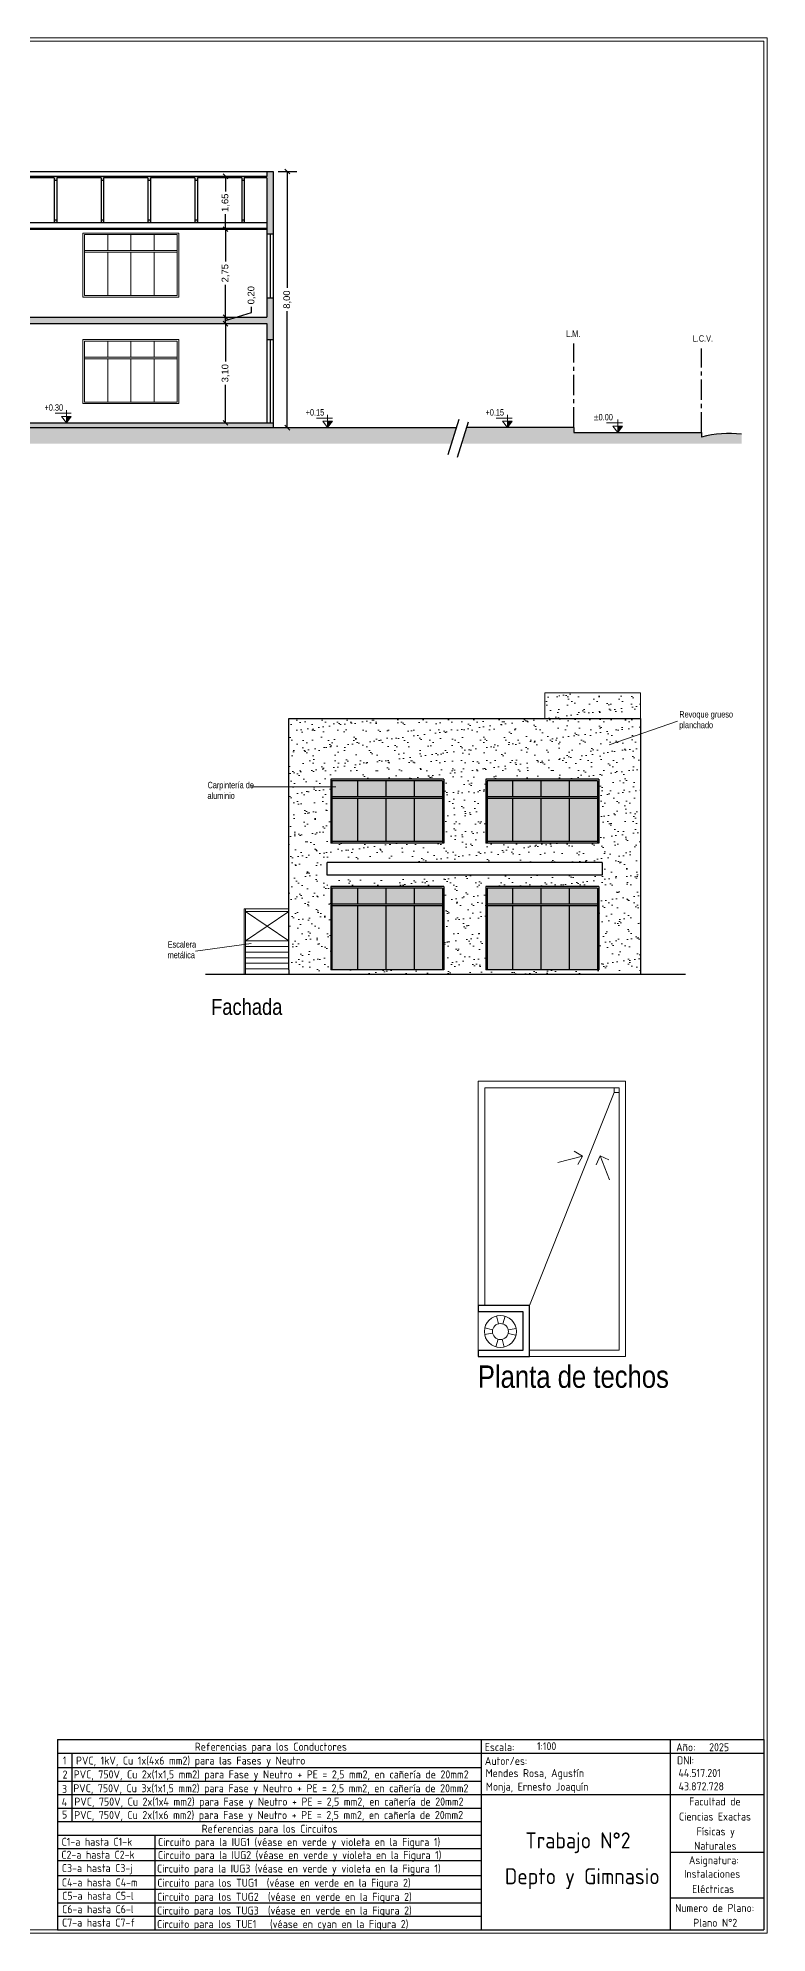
# Model space of a CAD drawing. Header units: millimetres. Extents: x 569 to 671, y 232 to 291.
# Drawn here: x 648.4 to 671.2, y 231.6 to 290.8 of the extents above; entities that cross this region are included whole.
import ezdxf
from ezdxf.enums import TextEntityAlignment as Align

# ---------------------------------------------------------------- set-up
doc = ezdxf.new("R2010")
doc.units = ezdxf.units.MM
doc.linetypes.add('CENTERX2', pattern=[101.6, 63.5, -12.7, 12.7, -12.7])
for name, color, linetype in [('025', 1, 'Continuous'), ('035', 5, 'Continuous'), ('05', 6, 'Continuous'), ('07', 7, 'Continuous'), ('Ejes', 30, 'CENTERX2'), ('Espesor corte', 171, 'Continuous'), ('Muros', 1, 'Continuous'), ('Texto', 241, 'Continuous'), ('Vista', 4, 'Continuous')]:
    doc.layers.add(name, color=color, linetype=linetype)
for name, color, linetype, lineweight in [('Cotas', 9, 'Continuous', 13), ('MARCO', 130, 'Continuous', 15), ('Mobiliario', 84, 'Continuous', 18), ('Piso', 254, 'Continuous', 13), ('Transcr. texto', 200, 'Continuous', 25), ('Transcr. vista', 3, 'Continuous', 13), ('Transcr. vista fina', 111, 'Continuous', 15)]:
    doc.layers.add(name, color=color, linetype=linetype, lineweight=lineweight)
doc.styles.add('CARATULA', font='arial.ttf')
doc.styles.add('Cecilia-3', font='ARIALN.TTF', dxfattribs={"height": 0.04})
doc.styles.add('ISO Proportional', font='isocp.shx')
doc.styles.get("Standard").update_dxf_attribs({"font": 'arial.ttf'})
doc.dimstyles.new('Seba', dxfattribs={"dimscale": 0.3, "dimtxt": 0.7, "dimasz": 0.5, "dimexe": 1, "dimexo": 0.5, "dimgap": 0.3, "dimtad": 0, "dimzin": 1, "dimtxsty": 'CARATULA', "dimblk": 'OBLIQUE', "dimcen": 0.5, "dimclrd": 256, "dimclre": 256, "dimadec": 0, "dimazin": 0, "dimtm": 1e-09, "dimtfac": 1, "dimtmove": 0, "dimatfit": 3, "dimldrblk": 'OBLIQUE', "dimfxl": 1.25, "dimarcsym": 1})
pattern_1 = [(37.5, (22.06977, 26.5384), (-0.01600031, 0.48941324), [0, -0.38608, 0, -0.4318, 0, -0.41275]), (7.5, (22.0698, 26.5384), (0.4495233, 0.7168251), [0, -0.20828, 0, -0.34798, 0, -0.13335]), (327.5, (21.75735, 26.5384), (0.79099237, 0.00143718), [0, -0.127, 0, -0.4572, 0, -0.5969]), (317.5, (21.75735, 26.5384), (0.76355645, 0.2229293), [0, -0.0635, 0, -0.29972, 0, -0.3429])]

# ---------------------------------------------------------------- blocks, each defined once
blk = doc.blocks.new('_Oblique')
at = {"color": 0, "linetype": 'ByBlock', "lineweight": -2}
blk.add_line((-0.5, -0.5), (0.5, 0.5), dxfattribs=at)
blk = doc.blocks.new('*D141')
at = {"layer": 'Cotas', "lineweight": -2, "transparency": 16777216}
for p, q in [((655.906, 286.667), (656.495, 286.667)), ((656.195, 286.667), (656.195, 283.03)), ((656.195, 278.667), (656.195, 282.305)), ((655.906, 278.667), (656.495, 278.667))]:
    blk.add_line(p, q, dxfattribs=at)
at = {"layer": 'Defpoints', "color": 0, "transparency": 16777216}
for p in [(655.756, 286.667), (655.756, 278.667), (656.195, 278.667)]:
    blk.add_point(p, dxfattribs=at)
at = {"layer": 'Cotas', "lineweight": -2, "transparency": 16777216, "xscale": 0.15, "yscale": 0.15, "zscale": 0.15}
for p, rotation in [((656.195, 286.667), 90), ((656.195, 278.667), 270)]:
    blk.add_blockref('_Oblique', p, dxfattribs=dict(at, rotation=rotation))
at = {"layer": 'Cotas', "color": 0, "transparency": 16777216, "insert": (656.195, 282.667), "char_height": 0.21, "attachment_point": 5, "rotation": 90, "style": 'CARATULA'}
blk.add_mtext('8,00', dxfattribs=at)
blk = doc.blocks.new('*D142')
at = {"layer": 'Cotas', "lineweight": -2, "transparency": 16777216}
for p, q in [((654.266, 281.917), (654.266, 280.73)), ((654.416, 281.917), (654.566, 281.917)), ((654.266, 278.817), (654.266, 280.005)), ((654.416, 278.817), (654.566, 278.817))]:
    blk.add_line(p, q, dxfattribs=at)
at = {"layer": 'Defpoints', "color": 0, "transparency": 16777216}
for p in [(654.266, 281.917), (654.266, 281.917), (654.266, 278.817)]:
    blk.add_point(p, dxfattribs=at)
at = {"layer": 'Cotas', "lineweight": -2, "transparency": 16777216, "xscale": 0.15, "yscale": 0.15, "zscale": 0.15}
for p, rotation in [((654.266, 281.917), 90), ((654.266, 278.817), 270)]:
    blk.add_blockref('_Oblique', p, dxfattribs=dict(at, rotation=rotation))
at = {"layer": 'Cotas', "color": 0, "transparency": 16777216, "insert": (654.266, 280.367), "char_height": 0.21, "attachment_point": 5, "rotation": 90, "style": 'CARATULA'}
blk.add_mtext('3,10', dxfattribs=at)
blk = doc.blocks.new('*D143')
at = {"layer": 'Cotas', "lineweight": -2, "transparency": 16777216}
for p, q in [((655.08, 282.261), (655.08, 282.441)), ((654.266, 282.017), (655.08, 282.261)), ((654.266, 281.917), (654.266, 282.117)), ((654.416, 282.117), (654.566, 282.117)), ((654.416, 281.917), (654.566, 281.917))]:
    blk.add_line(p, q, dxfattribs=at)
at = {"layer": 'Defpoints', "color": 0, "transparency": 16777216}
for p in [(654.266, 282.117), (654.266, 282.117), (654.266, 281.917)]:
    blk.add_point(p, dxfattribs=at)
at = {"layer": 'Cotas', "lineweight": -2, "transparency": 16777216, "xscale": 0.15, "yscale": 0.15, "zscale": 0.15}
for p, rotation in [((654.266, 282.117), 90), ((654.266, 281.917), 270)]:
    blk.add_blockref('_Oblique', p, dxfattribs=dict(at, rotation=rotation))
at = {"layer": 'Cotas', "color": 0, "transparency": 16777216, "insert": (655.08, 282.804), "char_height": 0.21, "attachment_point": 5, "rotation": 90, "style": 'CARATULA'}
blk.add_mtext('0,20', dxfattribs=at)
blk = doc.blocks.new('*D144')
at = {"layer": 'Cotas', "lineweight": -2, "transparency": 16777216}
for p, q in [((654.266, 284.867), (654.266, 283.858)), ((654.416, 284.867), (654.566, 284.867)), ((654.266, 282.117), (654.266, 283.127)), ((654.416, 282.117), (654.566, 282.117))]:
    blk.add_line(p, q, dxfattribs=at)
at = {"layer": 'Defpoints', "color": 0, "transparency": 16777216}
for p in [(654.266, 284.867), (654.266, 284.867), (654.266, 282.117)]:
    blk.add_point(p, dxfattribs=at)
at = {"layer": 'Cotas', "lineweight": -2, "transparency": 16777216, "xscale": 0.15, "yscale": 0.15, "zscale": 0.15}
for p, rotation in [((654.266, 284.867), 90), ((654.266, 282.117), 270)]:
    blk.add_blockref('_Oblique', p, dxfattribs=dict(at, rotation=rotation))
at = {"layer": 'Cotas', "color": 0, "transparency": 16777216, "insert": (654.266, 283.492), "char_height": 0.21, "attachment_point": 5, "rotation": 90, "style": 'CARATULA'}
blk.add_mtext('2,75', dxfattribs=at)
blk = doc.blocks.new('*D145')
at = {"layer": 'Cotas', "lineweight": -2, "transparency": 16777216}
for p, q in [((654.266, 286.517), (654.266, 286.046)), ((654.416, 286.517), (654.566, 286.517)), ((654.266, 284.867), (654.266, 285.339)), ((654.416, 284.867), (654.566, 284.867))]:
    blk.add_line(p, q, dxfattribs=at)
at = {"layer": 'Defpoints', "color": 0, "transparency": 16777216}
for p in [(654.266, 286.517), (654.266, 286.517), (654.266, 284.867)]:
    blk.add_point(p, dxfattribs=at)
at = {"layer": 'Cotas', "lineweight": -2, "transparency": 16777216, "xscale": 0.15, "yscale": 0.15, "zscale": 0.15}
for p, rotation in [((654.266, 286.517), 90), ((654.266, 284.867), 270)]:
    blk.add_blockref('_Oblique', p, dxfattribs=dict(at, rotation=rotation))
at = {"layer": 'Cotas', "color": 0, "transparency": 16777216, "insert": (654.266, 285.692), "char_height": 0.21, "attachment_point": 5, "rotation": 90, "style": 'CARATULA'}
blk.add_mtext('1,65', dxfattribs=at)
blk = doc.blocks.new('DIN_tblock_a2')
at = {"layer": '035'}
for p, q in [((-221.56, 55.25), (-0.66, 55.25)), ((-221.56, 50.73), (-89.06, 50.73)), ((-221.61, 46.43), (-89.1, 46.43)), ((-221.56, 42.25), (-89.06, 42.25)), ((-221.61, 38.06), (-89.1, 38.06)), ((-221.61, 29.62), (-89.1, 29.62)), ((-221.56, 33.88), (-89.06, 33.88)), ((-221.56, 25.44), (-89.06, 25.44)), ((-30.02, 24.29), (-0.71, 24.29)), ((-221.56, 21.7), (-89.08, 21.7)), ((-221.56, 12.75), (-89.06, 12.75)), ((-221.54, 17), (-89.06, 17)), ((-221.56, 8.5), (-89.08, 8.5)), ((-29.85, 10), (-0.57, 10)), ((-221.56, 4.25), (-89.06, 4.25))]:
    blk.add_line(p, q, dxfattribs=at)
at = {"layer": '07'}
for p, q in [((-221.56, 59.5), (-221.56, 0)), ((-221.56, 59.5), (-0.66, 59.5)), ((-89.06, 59.5), (-89.06, -0.1)), ((-29.95, 59.5), (-29.95, -0.01)), ((-0.66, 59.5), (-0.66, 0)), ((-216.98, 55.25), (-216.98, 33.87)), ((-89.06, 42.25), (-0.66, 42.25)), ((-191.13, 29.58), (-191.13, 0)), ((-221.56, 0), (-0.66, 0))]:
    blk.add_line(p, q, dxfattribs=at)
at = {"layer": '025', "style": 'ISO Proportional'}
for s, p in [('1', (-219.85, 51.67)), ('PVC, 1kV, Cu 1x(4x6 mm2) para las Fases y Neutro', (-215.71, 51.64)), ('Referencias para los Conductores', (-178.6, 55.98)), ('Autor/es:', (-87.9, 51.54)), ('Escala:', (-87.93, 55.86)), ('Año:   2025', (-28.07, 55.82)), ('DNI:', (-27.83, 51.72)), ('2', (-219.92, 47.29)), ('PVC, 750V, Cu 2x(1x1,5 mm2) para Fase y Neutro + PE = 2,5 mm2, en cañería de 20mm2', (-216.43, 47.33)), ('3', (-220.11, 42.77)), ('PVC, 750V, Cu 3x(1x1,5 mm2) para Fase y Neutro + PE = 2,5 mm2, en cañería de 20mm2', (-216.57, 43)), ('PVC, 750V, Cu 2x(1x4 mm2) para Fase y Neutro + PE = 2,5 mm2, en cañería de 20mm2', (-216.23, 38.82)), ('4', (-220.22, 38.67)), ('5', (-220.1, 34.78)), ('PVC, 750V, Cu 2x(1x6 mm2) para Fase y Neutro + PE = 2,5 mm2, en cañería de 20mm2', (-216.28, 34.64)), ('Ciencias Exactas', (-27.21, 34.15)), ('Facultad de', (-24.04, 38.87)), ('Referencias para los Circuitos', (-176.43, 30.35)), ('Físicas y', (-21.7, 29.52)), ('C2-a hasta C2-k', (-220.3, 22.22)), ('C1-a hasta C1-k', (-220.22, 26.27)), ('Circuito para la IUG2 (véase en verde y violeta en la Figura 1)', (-190.11, 22.12)), ('Circuito para la IUG1 (véase en verde y violeta en la Figura 1)', (-190.08, 26.2)), ('Naturales', (-22.48, 25.03)), ('C3-a hasta C3-j', (-220.14, 18.07)), ('Circuito para la IUG3 (véase en verde y violeta en la Figura 1)', (-190.4, 17.91)), ('Instalaciones', (-25.6, 16.27)), ('Asignatura:', (-24.1, 20.53)), ('C4-a hasta C4-m', (-220.14, 13.58)), ('C5-a hasta C5-l', (-220.05, 9.4)), ('Circuito para los TUG2  (véase en verde en la Figura 2)', (-190.35, 9.08)), ('Circuito para los TUG1  (véase en verde en la Figura 2)', (-190.29, 13.47)), ('Eléctricas', (-23.08, 11.51)), ('C6-a hasta C6-l', (-220.07, 5.22)), ('Circuito para los TUG3  (véase en verde en la Figura 2)', (-190.4, 4.8)), ('Numero de Plano:', (-28.42, 5.61)), ('C7-a hasta C7-f', (-220.09, 1.04)), ('Circuito para los TUE1   (véase en cyan en la Figura 2)', (-190.4, 0.57)), ('Plano N°2', (-22.74, 0.98))]:
    blk.add_text(s, height=2.5, dxfattribs=at).set_placement(p)
at = {"layer": '05', "style": 'ISO Proportional'}
blk.add_attdef('NUMERODELTP', text='', height=5, dxfattribs=at).set_placement((-59.48, 33.92), align=Align.MIDDLE)
at = {"layer": '05', "lineweight": 30, "flags": 104}
blk.add_attdef('NOMBREDELTP', text='', height=5, dxfattribs=at).set_placement((-60.23, 27.03), align=Align.TOP_CENTER)
at = {"layer": '05', "style": 'ISO Proportional', "flags": 1}
blk.add_attdef('NOMBREDELTP2', text='', height=5, dxfattribs=at).set_placement((-59.48, 15.55), align=Align.MIDDLE)

msp = doc.modelspace()

# ---------------------------------------------------------------- hatches: boundary and pattern name
at = {"layer": 'Cotas'}
for points in [[(649.441, 279.017), (649.291, 279.017), (649.291, 278.817)], [(657.606, 278.867), (657.456, 278.867), (657.456, 278.667)], [(663.228, 278.867), (663.078, 278.867), (663.078, 278.667)], [(666.676, 278.717), (666.526, 278.717), (666.526, 278.517)]]:
    msp.add_hatch(color=256, dxfattribs=at).paths.add_polyline_path(points)
at = {"layer": 'Mobiliario'}
h = msp.add_hatch(dxfattribs=at)
h.set_pattern_fill('AR-SAND,_O', color=256, scale=0.01)
h.set_pattern_definition(pattern_1)
h.paths.add_polyline_path([(657.552, 265.685), (657.552, 267.444), (656.243, 267.444), (656.243, 261.735), (656.243, 261.585), (667.243, 261.585), (667.243, 261.735), (667.243, 269.585), (656.243, 269.585), (656.243, 267.444), (657.552, 267.444), (657.552, 267.685), (661.088, 267.685), (661.088, 265.685)])
h.paths.add_polyline_path([(666.041, 265.085), (666.041, 264.685), (657.441, 264.685), (657.441, 265.085)], flags=16)
h.paths.add_polyline_path([(661.088, 264.335), (661.088, 261.735), (657.552, 261.735), (657.552, 264.335)], flags=16)
h.paths.add_polyline_path([(661.048, 264.285), (661.048, 263.735), (657.592, 263.735), (657.592, 264.285)], flags=0)
h.paths.add_polyline_path([(662.399, 265.685), (662.399, 267.685), (665.935, 267.685), (665.935, 265.685)], flags=16)
h.paths.add_polyline_path([(662.439, 267.635), (665.895, 267.635), (665.895, 265.735), (662.439, 265.735)], flags=0)
h.paths.add_polyline_path([(662.399, 264.335), (665.935, 264.335), (665.935, 261.735), (662.399, 261.735)], flags=16)
h.paths.add_polyline_path([(662.439, 264.285), (665.895, 264.285), (665.895, 263.735), (662.439, 263.735)], flags=0)
at = {"layer": 'Muros'}
h = msp.add_hatch(color=256, dxfattribs=at)
h.dxf.hatch_style = 1
h.paths.add_polyline_path([(635.924, 284.817), (633.124, 284.817), (633.124, 287.467), (632.924, 287.467), (632.924, 286.117), (630.324, 286.117), (630.324, 287.467), (630.124, 287.467), (630.124, 278.667), (655.756, 278.667), (655.756, 278.817), (636.124, 278.817), (636.124, 281.917), (655.556, 281.917), (655.556, 281.417), (655.756, 281.417), (655.756, 282.717), (655.556, 282.717), (655.556, 282.117), (636.124, 282.117), (636.124, 286.667), (635.924, 286.667), (635.924, 282.117), (633.124, 282.117), (633.124, 284.617), (635.924, 284.617)])
h.paths.add_polyline_path([(632.924, 284.817), (630.324, 284.817), (630.324, 285.967), (632.924, 285.967)], flags=16)
h.paths.add_polyline_path([(632.924, 284.617), (632.924, 282.117), (630.324, 282.117), (630.324, 284.617)], flags=16)
h.paths.add_polyline_path([(633.124, 281.917), (634.724, 281.917), (634.724, 278.817), (633.124, 278.817)], flags=16)
h.paths.add_polyline_path([(632.924, 281.817), (632.924, 278.817), (630.324, 278.817), (630.324, 281.817)], flags=16)
h.paths.add_polyline_path([(634.924, 281.917), (635.924, 281.917), (635.924, 278.817), (634.924, 278.817)], flags=16)
h.paths.add_polyline_path([(655.756, 286.667), (655.556, 286.667), (655.556, 286.517), (636.124, 286.517), (636.124, 286.467), (637.509, 286.467), (637.509, 286.387), (637.589, 286.387), (637.589, 286.467), (638.934, 286.467), (638.934, 286.387), (639.014, 286.387), (639.014, 286.467), (640.359, 286.467), (640.359, 286.387), (640.439, 286.387), (640.439, 286.467), (641.784, 286.467), (641.784, 286.387), (641.864, 286.387), (641.864, 286.467), (643.209, 286.467), (643.209, 286.387), (643.289, 286.387), (643.289, 286.467), (644.634, 286.467), (644.634, 286.387), (644.714, 286.387), (644.714, 286.467), (646.059, 286.467), (646.059, 286.387), (646.139, 286.387), (646.139, 286.467), (647.444, 286.467), (647.444, 286.387), (647.524, 286.387), (647.524, 286.467), (648.909, 286.467), (648.909, 286.387), (648.989, 286.387), (648.989, 286.467), (650.374, 286.467), (650.374, 286.387), (650.454, 286.387), (650.454, 286.467), (651.839, 286.467), (651.839, 286.387), (651.919, 286.387), (651.919, 286.467), (653.304, 286.467), (653.304, 286.387), (653.384, 286.387), (653.384, 286.467), (654.769, 286.467), (654.769, 286.387), (654.849, 286.387), (654.849, 286.467), (655.556, 286.467), (655.556, 284.717), (655.756, 284.717)], flags=17)
h = msp.add_hatch(color=256, dxfattribs=at)
h.paths.add_polyline_path([(637.589, 285.147), (637.509, 285.147), (637.509, 285.067), (637.589, 285.067)])
h.paths.add_polyline_path([(639.014, 285.147), (638.934, 285.147), (638.934, 285.067), (639.014, 285.067)])
h.paths.add_polyline_path([(640.439, 285.147), (640.359, 285.147), (640.359, 285.067), (640.439, 285.067)])
h.paths.add_polyline_path([(641.864, 285.147), (641.784, 285.147), (641.784, 285.067), (641.864, 285.067)])
h.paths.add_polyline_path([(643.289, 285.147), (643.209, 285.147), (643.209, 285.067), (643.289, 285.067)])
h.paths.add_polyline_path([(644.714, 285.147), (644.634, 285.147), (644.634, 285.067), (644.714, 285.067)])
h.paths.add_polyline_path([(646.139, 285.147), (646.059, 285.147), (646.059, 285.067), (646.139, 285.067)])
h.paths.add_polyline_path([(647.524, 285.147), (647.444, 285.147), (647.444, 285.067), (647.524, 285.067)])
h.paths.add_polyline_path([(648.989, 285.147), (648.909, 285.147), (648.909, 285.067), (648.989, 285.067)])
h = msp.add_hatch(color=256, dxfattribs=at)
h.paths.add_polyline_path([(650.454, 285.147), (650.374, 285.147), (650.374, 285.067), (650.454, 285.067)])
h.paths.add_polyline_path([(651.919, 285.147), (651.839, 285.147), (651.839, 285.067), (651.919, 285.067)])
h.paths.add_polyline_path([(653.384, 285.147), (653.304, 285.147), (653.304, 285.067), (653.384, 285.067)])
h.paths.add_polyline_path([(654.849, 285.147), (654.769, 285.147), (654.769, 285.067), (654.849, 285.067)])
at = {"layer": 'Piso'}
h = msp.add_hatch(dxfattribs=at)
h.set_pattern_fill('EARTH,_O', color=256, scale=0.1, angle=45)
h.set_pattern_definition([(45, (-0.27517, -1.8017), (6e-17, 0.8980256), [0.635, -0.635]), (45, (-0.44355, -1.63335), (6e-17, 0.8980256), [0.635, -0.635]), (45, (-0.6119, -1.46497), (6e-17, 0.8980256), [0.635, -0.635]), (135, (-0.6119, -1.3527), (-0.8980256, 6e-17), [0.635, -0.635]), (135, (-0.44355, -1.18433), (-0.8980256, 6e-17), [0.635, -0.635]), (135, (-0.27517, -1.01595), (-0.8980256, 6e-17), [0.635, -0.635])])
h.paths.add_polyline_path([(669.149, 278.517), (665.149, 278.517), (665.149, 278.667), (661.794, 278.667), (661.64, 278.167), (670.399, 278.167), (670.399, 278.459, 0.10072), (669.149, 278.367)])
h.paths.add_polyline_path([(661.48, 278.667), (625.145, 278.667), (625.145, 278.167), (661.326, 278.167)])
h = msp.add_hatch(dxfattribs=at)
h.set_pattern_fill('AR-SAND,_O', color=256, scale=0.01)
h.set_pattern_definition(pattern_1)
h.paths.add_polyline_path([(667.243, 269.585), (667.243, 270.385), (664.243, 270.385), (664.243, 269.585)])
h = msp.add_hatch(color=256, dxfattribs=at)
h.dxf.hatch_style = 1
h.set_gradient(color1=(255, 63, 0), color2=(255, 117, 71), one_color=1, tint=0.64)
h.paths.add_polyline_path([(658.389, 267.635), (657.592, 267.635), (657.592, 267.135), (658.389, 267.135)])
h.paths.add_polyline_path([(659.273, 267.635), (658.389, 267.635), (658.389, 267.135), (659.273, 267.135)])
h.paths.add_polyline_path([(660.157, 267.635), (659.273, 267.635), (659.273, 267.135), (660.157, 267.135)])
h.paths.add_polyline_path([(661.048, 267.635), (660.157, 267.635), (660.157, 267.135), (661.048, 267.135)])
h.paths.add_polyline_path([(661.048, 267.085), (660.157, 267.085), (660.157, 265.735), (661.048, 265.735)])
h.paths.add_polyline_path([(660.157, 267.085), (659.273, 267.085), (659.273, 265.735), (660.157, 265.735)])
h.paths.add_polyline_path([(659.273, 267.085), (658.389, 267.085), (658.389, 265.735), (659.273, 265.735)])
h.paths.add_polyline_path([(658.389, 267.085), (657.592, 267.085), (657.592, 265.735), (658.389, 265.735)])
h = msp.add_hatch(color=256, dxfattribs=at)
h.dxf.hatch_style = 1
h.set_gradient(color1=(255, 63, 0), color2=(255, 117, 71), one_color=1, tint=0.64)
h.paths.add_polyline_path([(663.236, 267.635), (662.439, 267.635), (662.439, 267.135), (663.236, 267.135)])
h.paths.add_polyline_path([(664.12, 267.635), (663.236, 267.635), (663.236, 267.135), (664.12, 267.135)])
h.paths.add_polyline_path([(665.004, 267.635), (664.12, 267.635), (664.12, 267.135), (665.004, 267.135)])
h.paths.add_polyline_path([(665.895, 267.635), (665.004, 267.635), (665.004, 267.135), (665.895, 267.135)])
h.paths.add_polyline_path([(665.895, 267.085), (665.004, 267.085), (665.004, 265.735), (665.895, 265.735)])
h.paths.add_polyline_path([(665.004, 267.085), (664.12, 267.085), (664.12, 265.735), (665.004, 265.735)])
h.paths.add_polyline_path([(664.12, 267.085), (663.236, 267.085), (663.236, 265.735), (664.12, 265.735)])
h.paths.add_polyline_path([(663.236, 267.085), (662.439, 267.085), (662.439, 265.735), (663.236, 265.735)])
h = msp.add_hatch(color=256, dxfattribs=at)
h.dxf.hatch_style = 1
h.set_gradient(color1=(255, 63, 0), color2=(255, 117, 71), one_color=1, tint=0.64)
h.paths.add_polyline_path([(658.389, 264.285), (657.592, 264.285), (657.592, 263.785), (658.389, 263.785)])
h.paths.add_polyline_path([(659.273, 264.285), (658.389, 264.285), (658.389, 263.785), (659.273, 263.785)])
h.paths.add_polyline_path([(660.157, 264.285), (659.273, 264.285), (659.273, 263.785), (660.157, 263.785)])
h.paths.add_polyline_path([(661.048, 264.285), (660.157, 264.285), (660.157, 263.785), (661.048, 263.785)])
h.paths.add_polyline_path([(661.048, 263.735), (660.157, 263.735), (660.157, 261.735), (661.048, 261.735)])
h.paths.add_polyline_path([(660.157, 263.735), (659.273, 263.735), (659.273, 261.735), (660.157, 261.735)])
h.paths.add_polyline_path([(659.273, 263.735), (658.389, 263.735), (658.389, 261.735), (659.273, 261.735)])
h.paths.add_polyline_path([(658.389, 263.735), (657.592, 263.735), (657.592, 261.735), (658.389, 261.735)])
h = msp.add_hatch(color=256, dxfattribs=at)
h.dxf.hatch_style = 1
h.set_gradient(color1=(255, 63, 0), color2=(255, 117, 71), one_color=1, tint=0.64)
h.paths.add_polyline_path([(663.236, 264.285), (662.439, 264.285), (662.439, 263.785), (663.236, 263.785)])
h.paths.add_polyline_path([(664.12, 264.285), (663.236, 264.285), (663.236, 263.785), (664.12, 263.785)])
h.paths.add_polyline_path([(665.004, 264.285), (664.12, 264.285), (664.12, 263.785), (665.004, 263.785)])
h.paths.add_polyline_path([(665.895, 264.285), (665.004, 264.285), (665.004, 263.785), (665.895, 263.785)])
h.paths.add_polyline_path([(665.895, 263.735), (665.004, 263.735), (665.004, 261.735), (665.895, 261.735)])
h.paths.add_polyline_path([(665.004, 263.735), (664.12, 263.735), (664.12, 261.735), (665.004, 261.735)])
h.paths.add_polyline_path([(664.12, 263.735), (663.236, 263.735), (663.236, 261.735), (664.12, 261.735)])
h.paths.add_polyline_path([(663.236, 263.735), (662.439, 263.735), (662.439, 261.735), (663.236, 261.735)])
at = {"layer": 'Texto'}
msp.add_hatch(color=256, dxfattribs=at).paths.add_polyline_path([(655.556, 284.897), (636.124, 284.897), (636.124, 284.867), (655.556, 284.867)])

# ---------------------------------------------------------------- linework, layer by layer
at = {"layer": 'Cotas'}
for p, q in [((648.941, 279.117), (649.441, 279.117)), ((649.291, 278.817), (649.141, 279.017)), ((649.141, 279.017), (649.441, 279.017)), ((649.291, 279.217), (649.291, 278.817)), ((649.291, 278.817), (649.441, 279.017)), ((657.106, 278.967), (657.606, 278.967)), ((657.456, 278.667), (657.306, 278.867)), ((657.306, 278.867), (657.606, 278.867)), ((657.456, 279.067), (657.456, 278.667)), ((657.456, 278.667), (657.606, 278.867)), ((662.728, 278.967), (663.228, 278.967)), ((663.078, 278.667), (662.928, 278.867)), ((662.928, 278.867), (663.228, 278.867)), ((663.078, 279.067), (663.078, 278.667)), ((663.078, 278.667), (663.228, 278.867)), ((666.526, 278.917), (666.526, 278.517)), ((666.176, 278.817), (666.676, 278.817)), ((666.526, 278.517), (666.376, 278.717)), ((666.376, 278.717), (666.676, 278.717)), ((666.526, 278.517), (666.676, 278.717))]:
    msp.add_line(p, q, dxfattribs=at)
at = {"layer": 'Ejes', "ltscale": 0.01}
for p, q in [((665.149, 278.667), (665.149, 281.292)), ((665.149, 278.667), (665.149, 281.292)), ((669.149, 278.517), (669.149, 281.142))]:
    msp.add_line(p, q, dxfattribs=at)
at = {"layer": 'Espesor corte'}
for p, q in [((625.145, 278.667), (661.48, 278.667)), ((665.149, 278.667), (661.794, 278.667)), ((665.149, 278.667), (665.149, 278.517)), ((665.149, 278.517), (669.149, 278.517)), ((669.149, 278.517), (669.149, 278.367))]:
    msp.add_line(p, q, dxfattribs=at)
msp.add_arc((670, 275.34), 3.145, 82.70553, 105.71117, dxfattribs=at)
at = {"layer": 'MARCO', "linetype": 'Continuous'}
msp.add_line((671.097, 255.242), (671.097, 232.042), dxfattribs=at)
at = {"layer": 'MARCO'}
msp.add_lwpolyline([(569.247, 231.642), (671.197, 231.642), (671.197, 290.842), (569.247, 290.842)], dxfattribs=at)
msp.add_lwpolyline([(569.347, 231.742), (671.097, 231.742), (671.097, 290.742), (569.347, 290.742)], close=True, dxfattribs=at)
at = {"layer": 'Mobiliario'}
for p, q in [((649.807, 284.747), (652.807, 284.747)), ((649.857, 284.197), (652.757, 284.197)), ((650.582, 284.697), (650.582, 284.197)), ((651.307, 284.197), (651.307, 284.697)), ((652.032, 284.697), (652.032, 284.197)), ((649.857, 284.147), (652.757, 284.147)), ((650.582, 284.147), (650.582, 282.797)), ((651.307, 282.797), (651.307, 284.147)), ((652.032, 284.147), (652.032, 282.797)), ((649.807, 281.417), (652.807, 281.417)), ((650.582, 281.367), (650.582, 280.867)), ((651.307, 280.867), (651.307, 281.367)), ((652.032, 281.367), (652.032, 280.867)), ((649.857, 280.867), (652.757, 280.867)), ((649.857, 280.817), (652.757, 280.817)), ((650.582, 280.817), (650.582, 279.467)), ((651.307, 279.467), (651.307, 280.817)), ((652.032, 280.817), (652.032, 279.467)), ((654.893, 263.635), (654.843, 263.635)), ((654.843, 263.635), (654.843, 261.585)), ((654.893, 263.635), (654.893, 261.585)), ((656.243, 262.635), (654.893, 262.635)), ((656.243, 262.46), (654.893, 262.46)), ((656.243, 262.285), (654.893, 262.285)), ((656.243, 262.11), (654.893, 262.11)), ((656.243, 261.935), (654.893, 261.935)), ((656.243, 261.76), (654.893, 261.76))]:
    msp.add_line(p, q, dxfattribs=at)
for points in [[(649.807, 284.747), (649.807, 282.747), (652.807, 282.747), (652.807, 284.747)], [(649.807, 281.417), (649.807, 279.417), (652.807, 279.417), (652.807, 281.417)]]:
    msp.add_lwpolyline(points, dxfattribs=at)
for points in [[(649.857, 282.797), (652.757, 282.797), (652.757, 284.697), (649.857, 284.697)], [(649.857, 279.467), (652.757, 279.467), (652.757, 281.367), (649.857, 281.367)]]:
    msp.add_lwpolyline(points, close=True, dxfattribs=at)
at = {"layer": 'Muros'}
for p, q in [((655.556, 286.667), (655.556, 286.517)), ((655.556, 286.667), (655.756, 286.667)), ((655.756, 286.667), (655.756, 284.717)), ((655.556, 286.517), (636.124, 286.517)), ((648.909, 286.467), (647.524, 286.467)), ((648.909, 286.467), (648.909, 286.387)), ((648.989, 286.387), (648.909, 286.387)), ((650.374, 286.467), (648.989, 286.467)), ((648.989, 286.467), (648.989, 286.387)), ((650.374, 286.467), (650.374, 286.387)), ((650.454, 286.387), (650.374, 286.387)), ((650.454, 286.467), (650.454, 286.387)), ((651.839, 286.467), (650.454, 286.467)), ((651.839, 286.467), (651.839, 286.387)), ((651.919, 286.387), (651.839, 286.387)), ((651.919, 286.467), (651.919, 286.387)), ((653.304, 286.467), (651.919, 286.467)), ((653.304, 286.467), (653.304, 286.387)), ((653.384, 286.387), (653.304, 286.387)), ((653.384, 286.467), (653.384, 286.387)), ((654.769, 286.467), (653.384, 286.467)), ((654.769, 286.467), (654.769, 286.387)), ((654.849, 286.387), (654.769, 286.387)), ((654.849, 286.467), (654.849, 286.387)), ((655.556, 286.467), (654.849, 286.467)), ((655.556, 286.467), (655.556, 284.717)), ((655.556, 285.067), (636.124, 285.067)), ((648.989, 285.147), (648.909, 285.147)), ((648.909, 285.147), (648.909, 285.067)), ((648.989, 285.147), (648.989, 285.067)), ((650.454, 285.147), (650.374, 285.147)), ((650.374, 285.147), (650.374, 285.067)), ((650.454, 285.147), (650.454, 285.067)), ((651.919, 285.147), (651.839, 285.147)), ((651.839, 285.147), (651.839, 285.067)), ((651.919, 285.147), (651.919, 285.067)), ((653.384, 285.147), (653.304, 285.147)), ((653.304, 285.147), (653.304, 285.067)), ((653.384, 285.147), (653.384, 285.067)), ((654.849, 285.147), (654.769, 285.147)), ((654.769, 285.147), (654.769, 285.067)), ((654.849, 285.147), (654.849, 285.067)), ((655.556, 284.717), (655.756, 284.717)), ((655.556, 282.717), (655.556, 282.117)), ((655.556, 282.717), (655.756, 282.717)), ((655.756, 282.717), (655.756, 281.417)), ((636.124, 282.117), (655.556, 282.117)), ((636.124, 281.917), (655.556, 281.917)), ((655.556, 281.917), (655.556, 281.417)), ((655.556, 281.417), (655.756, 281.417)), ((661.559, 278.923), (661.219, 277.822)), ((661.846, 278.834), (661.506, 277.734)), ((636.124, 278.817), (655.756, 278.817)), ((655.756, 278.817), (655.756, 278.667)), ((666.041, 265.085), (657.441, 265.085)), ((666.041, 264.685), (657.441, 264.685)), ((668.641, 261.585), (653.641, 261.585))]:
    msp.add_line(p, q, dxfattribs=at)
for points in [[(657.441, 264.685), (657.441, 265.085)], [(666.041, 265.085), (666.041, 264.685)]]:
    msp.add_lwpolyline(points, dxfattribs=at)
at = {"layer": 'Piso'}
for p, q in [((664.243, 269.585), (664.243, 270.385)), ((667.243, 270.385), (664.243, 270.385)), ((667.243, 269.585), (667.243, 270.385)), ((668.396, 269.496), (666.256, 268.757)), ((655.08, 267.444), (657.716, 267.444)), ((656.243, 263.635), (654.893, 263.635)), ((656.243, 263.555), (654.893, 263.555)), ((654.893, 263.555), (656.243, 262.635)), ((656.243, 263.555), (654.893, 262.635)), ((653.323, 262.31), (655.07, 262.558))]:
    msp.add_line(p, q, dxfattribs=at)
at = {"layer": 'Texto'}
for p, q in [((636.124, 284.897), (655.556, 284.897)), ((636.124, 284.867), (655.556, 284.867)), ((655.556, 284.717), (655.556, 282.717)), ((655.656, 284.717), (655.656, 282.717)), ((655.556, 281.417), (655.556, 278.817)), ((655.656, 281.417), (655.656, 278.817)), ((656.243, 269.585), (667.243, 269.585)), ((656.243, 261.735), (656.243, 269.585)), ((667.243, 269.585), (667.243, 261.735)), ((656.243, 261.735), (656.243, 261.585))]:
    msp.add_line(p, q, dxfattribs=at)
at = {"layer": 'Transcr. texto'}
for points in [[(662.168, 249.849), (662.168, 249.649), (663.768, 249.649), (663.768, 251.249), (662.168, 251.249), (662.168, 251.049)], [(662.168, 249.849), (663.568, 249.849), (663.568, 251.049), (662.168, 251.049)]]:
    msp.add_lwpolyline(points, dxfattribs=at)
at = {"layer": 'Transcr. vista'}
msp.add_line((662.168, 251.049), (662.168, 249.849), dxfattribs=at)
for points in [[(663.768, 249.649), (666.768, 249.649), (666.768, 258.249), (662.168, 258.249), (662.168, 251.249)], [(663.768, 249.849), (666.568, 249.849), (666.568, 258.049), (662.368, 258.049), (662.368, 251.249)]]:
    msp.add_lwpolyline(points, dxfattribs=at)
for radius in [0.5, 0.25]:
    msp.add_circle((662.857, 250.433), radius, dxfattribs=at)
at = {"layer": 'Transcr. vista fina'}
for p, q in [((663.768, 251.249), (666.418, 257.899)), ((664.652, 255.71), (665.426, 255.913)), ((665.426, 255.913), (665.167, 256.064)), ((665.426, 255.913), (665.274, 255.654)), ((665.977, 255.917), (665.856, 255.642)), ((666.269, 255.172), (665.977, 255.917)), ((665.977, 255.917), (666.251, 255.797)), ((662.37, 250.548), (662.613, 250.49)), ((662.799, 250.676), (662.741, 250.919)), ((662.93, 250.672), (663.002, 250.911)), ((663.102, 250.481), (663.347, 250.529)), ((662.366, 250.336), (662.611, 250.385)), ((662.711, 249.955), (662.784, 250.194)), ((662.973, 249.947), (662.915, 250.19)), ((663.1, 250.375), (663.343, 250.318))]:
    msp.add_line(p, q, dxfattribs=at)
msp.add_lwpolyline([(666.418, 257.899), (666.568, 257.899), (666.568, 258.049), (666.418, 258.049)], close=True, dxfattribs=at)
at = {"layer": 'Vista'}
for p, q in [((636.124, 286.667), (655.556, 286.667)), ((648.909, 286.387), (648.909, 285.147)), ((648.989, 286.387), (648.989, 285.147)), ((650.374, 286.387), (650.374, 285.147)), ((650.454, 286.387), (650.454, 285.147)), ((651.839, 286.387), (651.839, 285.147)), ((651.919, 286.387), (651.919, 285.147)), ((653.304, 286.387), (653.304, 285.147)), ((653.384, 286.387), (653.384, 285.147)), ((654.769, 286.387), (654.769, 285.147)), ((654.849, 286.387), (654.849, 285.147)), ((655.756, 284.717), (655.756, 282.717)), ((655.756, 281.417), (655.756, 278.817)), ((657.552, 267.685), (657.552, 265.685)), ((661.088, 267.685), (657.552, 267.685)), ((657.592, 267.635), (657.592, 265.685)), ((661.048, 267.635), (657.592, 267.635)), ((658.389, 267.635), (658.389, 267.135)), ((659.273, 267.635), (659.273, 267.135)), ((660.157, 267.635), (660.157, 267.135)), ((661.048, 267.635), (661.048, 265.685)), ((661.088, 267.685), (661.088, 265.685)), ((662.399, 267.685), (662.399, 265.685)), ((665.935, 267.685), (662.399, 267.685)), ((662.439, 267.635), (662.439, 265.685)), ((665.895, 267.635), (662.439, 267.635)), ((663.236, 267.635), (663.236, 267.135)), ((664.12, 267.635), (664.12, 267.135)), ((665.004, 267.635), (665.004, 267.135)), ((665.895, 267.635), (665.895, 265.685)), ((665.935, 267.685), (665.935, 265.685)), ((661.048, 267.135), (657.592, 267.135)), ((661.048, 267.085), (657.592, 267.085)), ((658.389, 267.085), (658.389, 265.735)), ((659.273, 267.085), (659.273, 265.735)), ((660.157, 267.085), (660.157, 265.735)), ((665.895, 267.135), (662.439, 267.135)), ((665.895, 267.085), (662.439, 267.085)), ((663.236, 267.085), (663.236, 265.735)), ((664.12, 267.085), (664.12, 265.735)), ((665.004, 267.085), (665.004, 265.735)), ((661.088, 265.735), (657.552, 265.735)), ((661.088, 265.685), (657.552, 265.685)), ((665.935, 265.735), (662.399, 265.735)), ((665.935, 265.685), (662.399, 265.685)), ((657.552, 264.335), (657.552, 261.735)), ((661.088, 264.335), (657.552, 264.335)), ((657.592, 264.285), (657.592, 261.735)), ((661.048, 264.285), (657.592, 264.285)), ((658.389, 264.285), (658.389, 263.785)), ((659.273, 264.285), (659.273, 263.785)), ((660.157, 264.285), (660.157, 263.785)), ((661.048, 264.285), (661.048, 261.735)), ((661.088, 264.335), (661.088, 261.735)), ((662.399, 264.335), (662.399, 261.735)), ((665.935, 264.335), (662.399, 264.335)), ((662.439, 264.285), (662.439, 261.735)), ((665.895, 264.285), (662.439, 264.285)), ((663.236, 264.285), (663.236, 263.785)), ((664.12, 264.285), (664.12, 263.785)), ((665.004, 264.285), (665.004, 263.785)), ((665.895, 264.285), (665.895, 261.735)), ((665.935, 264.335), (665.935, 261.735)), ((661.048, 263.785), (657.592, 263.785)), ((661.048, 263.735), (657.592, 263.735)), ((658.389, 263.735), (658.389, 261.735)), ((659.273, 263.735), (659.273, 261.735)), ((660.157, 263.735), (660.157, 261.735)), ((665.895, 263.785), (662.439, 263.785)), ((665.895, 263.735), (662.439, 263.735)), ((663.236, 263.735), (663.236, 261.735)), ((664.12, 263.735), (664.12, 261.735)), ((665.004, 263.735), (665.004, 261.735)), ((661.088, 261.735), (657.552, 261.735)), ((665.935, 261.735), (662.399, 261.735)), ((667.243, 261.735), (667.243, 261.585))]:
    msp.add_line(p, q, dxfattribs=at)

# ---------------------------------------------------------------- block references
ref = msp.add_blockref('DIN_tblock_a2', (671.162, 231.741), dxfattribs=dict(xscale=0.1, yscale=0.1, zscale=0.1))
ref.add_attrib('MAßSTAB', '1:100', (664.001, 237.356), dxfattribs={"layer": '025', "height": 0.25, "style": 'ISO Proportional'})
ref.add_attrib('BENENNUNG', 'Trabajo N°2', dxfattribs={"layer": '05', "height": 0.5, "style": 'ISO Proportional'}).set_placement((665.283, 234.463), align=Align.MIDDLE)
ref.add_attrib('NAME', 'Mendes Rosa, Agustín', (662.396, 236.515), dxfattribs={"layer": '025', "height": 0.25, "style": 'ISO Proportional'})
ref.add_attrib('NAME', 'Monja, Ernesto Joaquín', (662.405, 236.091), dxfattribs={"layer": '025', "height": 0.25, "style": 'ISO Proportional'})
ref.add_attrib('BEARBEIT.', '43.872.728', (668.429, 236.101), dxfattribs={"layer": '025', "height": 0.25, "style": 'ISO Proportional'})
ref.add_attrib('GEPRÜFT', '44.517.201', (668.424, 236.518), dxfattribs={"layer": '025', "height": 0.25, "style": 'ISO Proportional'})
ref.add_attrib('ZEICHNUNGSNUMMER', 'Depto y Gimnasio', dxfattribs={"layer": '05', "height": 0.5, "style": 'ISO Proportional'}).set_placement((665.417, 233.343), align=Align.MIDDLE)

# ---------------------------------------------------------------- texts
at = {"layer": 'Texto', "attachment_point": 1, "style": 'Cecilia-3'}
for s, insert, char_height, width in [('{\\H0.8x;L.M.}', (664.911, 281.702), 0.25, 0.85335), ('{\\H0.8x;L.M.}', (664.911, 281.702), 0.25, 0.85335), ('{\\H0.8x;L.C.V.}', (668.87, 281.552), 0.25, 0.85335), ('{\\H0.8x;+0.30}', (648.605, 279.395), 0.25, 0.85335), ('{\\H0.8x;+0.15}', (656.77, 279.245), 0.25, 0.85335), ('{\\H0.8x;+0.15}', (662.392, 279.245), 0.25, 0.85335), ('{\\H0.8x;%%P0.00}', (665.775, 279.095), 0.25, 0.85335), ('Revoque grueso\\Pplanchado', (668.45, 269.813), 0.2, 1.85427), ('Carpintería de aluminio', (653.7, 267.603), 0.2, 1.52837), ('Escalera metálica', (652.454, 262.626), 0.2, 1.52837), ('Fachada', (653.813, 260.825), 0.5, 9.47503)]:
    msp.add_mtext(s, dxfattribs=dict(at, insert=insert, char_height=char_height, width=width))
at = {"layer": 'Transcr. texto', "insert": (662.152, 249.374), "char_height": 0.7, "width": 9.47503, "attachment_point": 1, "style": 'Cecilia-3'}
msp.add_mtext('Planta de techos', dxfattribs=at)

# ---------------------------------------------------------------- dimensions: what is measured, and where the dimension line sits
at = {"layer": 'Cotas'}
for base, p1, p2, picture, middle in [((654.266, 286.517), (654.266, 284.867), (654.266, 286.517), '*D145', (654.266, 285.692)), ((654.266, 284.867), (654.266, 282.117), (654.266, 284.867), '*D144', (654.266, 283.492)), ((654.266, 282.117), (654.266, 281.917), (654.266, 282.117), '*D143', (655.08, 282.531))]:
    dim = msp.add_linear_dim(base=base, p1=p1, p2=p2, angle=90, dimstyle='Seba', override={"dimtmove": 1}, dxfattribs=at)
    dim.commit()
    dim.dimension.update_dxf_attribs({"geometry": picture, "text_midpoint": middle})
for base, p1, p2, picture, middle in [((656.195, 278.667), (655.756, 286.667), (655.756, 278.667), '*D141', (656.195, 282.667)), ((654.266, 281.917), (654.266, 278.817), (654.266, 281.917), '*D142', (654.266, 280.367))]:
    dim = msp.add_linear_dim(base=base, p1=p1, p2=p2, angle=90, dimstyle='Seba', dxfattribs=at)
    dim.commit()
    dim.dimension.update_dxf_attribs({"geometry": picture, "text_midpoint": middle})

doc.saveas('drawing.dxf')
